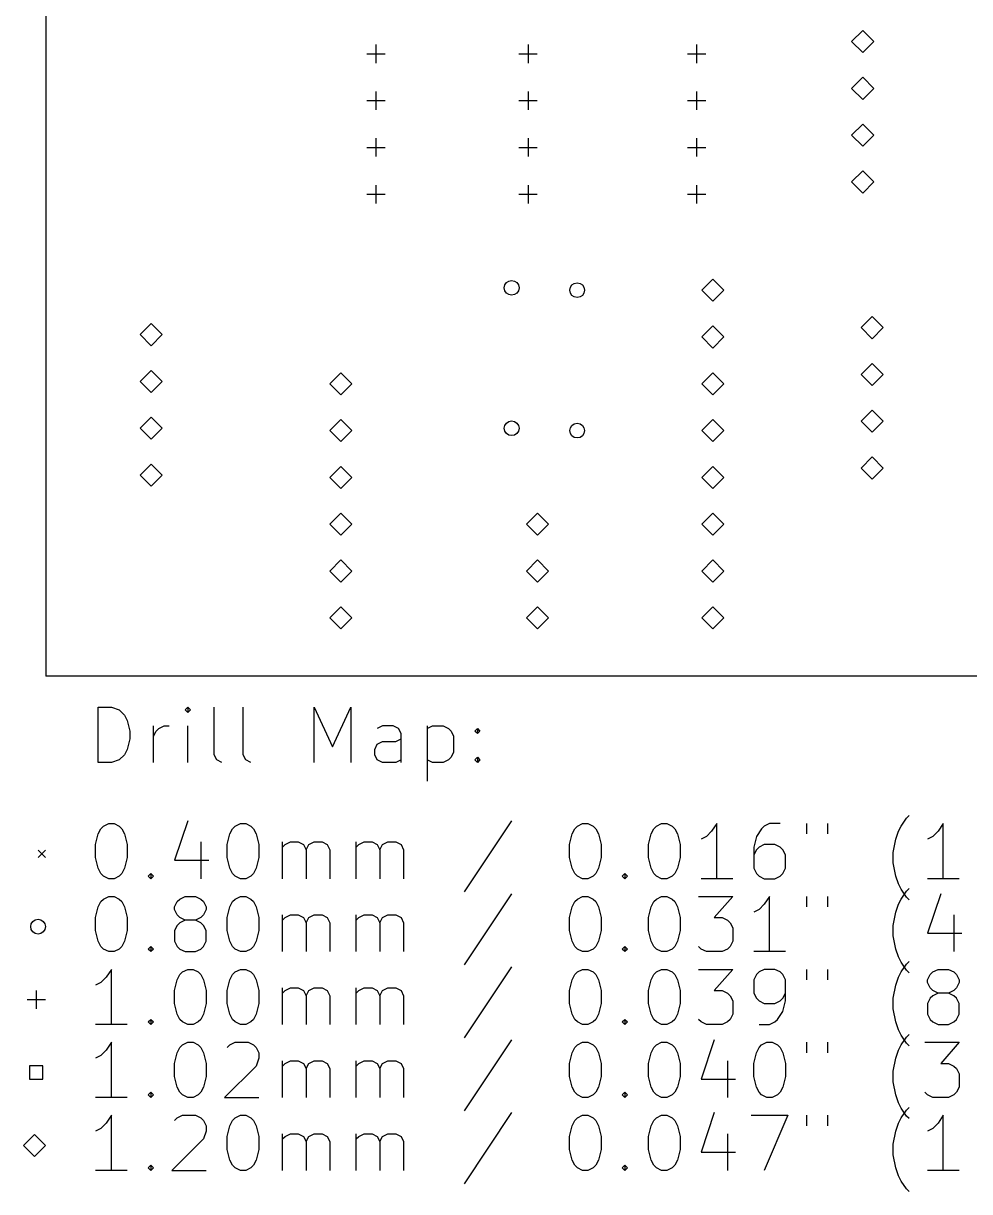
# Model space of a CAD drawing. Extents: x 129 to 229, y -164 to -37.
# Drawn here: x 128.7 to 180, y -164.4 to -101 of the extents above; entities that cross this region are included whole.
import ezdxf

# ---------------------------------------------------------------- set-up
doc = ezdxf.new("R2010")
doc.units = 0
doc.layers.add('BLACK', color=7, linetype='CONTINUOUS')

msp = doc.modelspace()

# ---------------------------------------------------------------- linework, layer by layer
at = {"layer": 'BLACK', "linetype": 'CONTINUOUS'}
for p, q in [((129.921, -36.957), (129.921, -136.398)), ((174.244, -101.349), (173.644, -101.949)), ((174.844, -101.949), (174.244, -101.349)), ((173.644, -101.949), (174.244, -102.549)), ((174.244, -102.549), (174.844, -101.949)), ((147.328, -102.616), (148.328, -102.616)), ((147.828, -102.116), (147.828, -103.116)), ((155.583, -102.616), (156.583, -102.616)), ((156.083, -102.116), (156.083, -103.116)), ((164.727, -102.616), (165.727, -102.616)), ((165.227, -102.116), (165.227, -103.116)), ((174.244, -103.889), (173.644, -104.489)), ((174.844, -104.489), (174.244, -103.889)), ((173.644, -104.489), (174.244, -105.089)), ((174.244, -105.089), (174.844, -104.489)), ((147.328, -105.156), (148.328, -105.156)), ((147.828, -104.656), (147.828, -105.656)), ((155.583, -105.156), (156.583, -105.156)), ((156.083, -104.656), (156.083, -105.656)), ((164.727, -105.156), (165.727, -105.156)), ((165.227, -104.656), (165.227, -105.656)), ((174.244, -106.429), (173.644, -107.029)), ((174.844, -107.029), (174.244, -106.429)), ((173.644, -107.029), (174.244, -107.629)), ((174.244, -107.629), (174.844, -107.029)), ((147.328, -107.696), (148.328, -107.696)), ((147.828, -107.196), (147.828, -108.196)), ((155.583, -107.696), (156.583, -107.696)), ((156.083, -107.196), (156.083, -108.196)), ((164.727, -107.696), (165.727, -107.696)), ((165.227, -107.196), (165.227, -108.196)), ((174.244, -108.969), (173.644, -109.569)), ((174.844, -109.569), (174.244, -108.969)), ((173.644, -109.569), (174.244, -110.169)), ((174.244, -110.169), (174.844, -109.569)), ((147.328, -110.236), (148.328, -110.236)), ((147.828, -109.736), (147.828, -110.736)), ((155.583, -110.236), (156.583, -110.236)), ((156.083, -109.736), (156.083, -110.736)), ((164.727, -110.236), (165.727, -110.236)), ((165.227, -109.736), (165.227, -110.736)), ((166.116, -114.843), (165.516, -115.443)), ((166.716, -115.443), (166.116, -114.843)), ((165.516, -115.443), (166.116, -116.043)), ((166.116, -116.043), (166.716, -115.443)), ((135.636, -117.256), (135.036, -117.856)), ((136.236, -117.856), (135.636, -117.256)), ((174.752, -116.875), (174.152, -117.475)), ((175.352, -117.475), (174.752, -116.875)), ((135.036, -117.856), (135.636, -118.456)), ((135.636, -118.456), (136.236, -117.856)), ((166.116, -117.383), (165.516, -117.983)), ((166.716, -117.983), (166.116, -117.383)), ((174.152, -117.475), (174.752, -118.075)), ((174.752, -118.075), (175.352, -117.475)), ((165.516, -117.983), (166.116, -118.583)), ((166.116, -118.583), (166.716, -117.983)), ((135.636, -119.796), (135.036, -120.396)), ((136.236, -120.396), (135.636, -119.796)), ((174.752, -119.415), (174.152, -120.015)), ((175.352, -120.015), (174.752, -119.415)), ((135.036, -120.396), (135.636, -120.996)), ((135.636, -120.996), (136.236, -120.396)), ((145.923, -119.923), (145.323, -120.523)), ((146.523, -120.523), (145.923, -119.923)), ((166.116, -119.923), (165.516, -120.523)), ((166.716, -120.523), (166.116, -119.923)), ((174.152, -120.015), (174.752, -120.615)), ((174.752, -120.615), (175.352, -120.015)), ((145.323, -120.523), (145.923, -121.123)), ((145.923, -121.123), (146.523, -120.523)), ((165.516, -120.523), (166.116, -121.123)), ((166.116, -121.123), (166.716, -120.523)), ((135.636, -122.336), (135.036, -122.936)), ((136.236, -122.936), (135.636, -122.336)), ((174.752, -121.955), (174.152, -122.555)), ((175.352, -122.555), (174.752, -121.955)), ((135.036, -122.936), (135.636, -123.536)), ((135.636, -123.536), (136.236, -122.936)), ((145.923, -122.463), (145.323, -123.063)), ((146.523, -123.063), (145.923, -122.463)), ((166.116, -122.463), (165.516, -123.063)), ((166.716, -123.063), (166.116, -122.463)), ((174.152, -122.555), (174.752, -123.155)), ((174.752, -123.155), (175.352, -122.555)), ((145.323, -123.063), (145.923, -123.663)), ((145.923, -123.663), (146.523, -123.063)), ((165.516, -123.063), (166.116, -123.663)), ((166.116, -123.663), (166.716, -123.063)), ((135.636, -124.876), (135.036, -125.476)), ((136.236, -125.476), (135.636, -124.876)), ((174.752, -124.495), (174.152, -125.095)), ((175.352, -125.095), (174.752, -124.495)), ((135.036, -125.476), (135.636, -126.076)), ((135.636, -126.076), (136.236, -125.476)), ((145.923, -125.003), (145.323, -125.603)), ((146.523, -125.603), (145.923, -125.003)), ((166.116, -125.003), (165.516, -125.603)), ((166.716, -125.603), (166.116, -125.003)), ((174.152, -125.095), (174.752, -125.695)), ((174.752, -125.695), (175.352, -125.095)), ((145.323, -125.603), (145.923, -126.203)), ((145.923, -126.203), (146.523, -125.603)), ((165.516, -125.603), (166.116, -126.203)), ((166.116, -126.203), (166.716, -125.603)), ((145.923, -127.543), (145.323, -128.143)), ((146.523, -128.143), (145.923, -127.543)), ((156.591, -127.543), (155.991, -128.143)), ((157.191, -128.143), (156.591, -127.543)), ((166.116, -127.543), (165.516, -128.143)), ((166.716, -128.143), (166.116, -127.543)), ((145.323, -128.143), (145.923, -128.743)), ((145.923, -128.743), (146.523, -128.143)), ((155.991, -128.143), (156.591, -128.743)), ((156.591, -128.743), (157.191, -128.143)), ((165.516, -128.143), (166.116, -128.743)), ((166.116, -128.743), (166.716, -128.143)), ((145.923, -130.083), (145.323, -130.683)), ((146.523, -130.683), (145.923, -130.083)), ((156.591, -130.083), (155.991, -130.683)), ((157.191, -130.683), (156.591, -130.083)), ((166.116, -130.083), (165.516, -130.683)), ((166.716, -130.683), (166.116, -130.083)), ((145.323, -130.683), (145.923, -131.283)), ((145.923, -131.283), (146.523, -130.683)), ((155.991, -130.683), (156.591, -131.283)), ((156.591, -131.283), (157.191, -130.683)), ((165.516, -130.683), (166.116, -131.283)), ((166.116, -131.283), (166.716, -130.683)), ((145.923, -132.623), (145.323, -133.223)), ((146.523, -133.223), (145.923, -132.623)), ((156.591, -132.623), (155.991, -133.223)), ((157.191, -133.223), (156.591, -132.623)), ((166.116, -132.623), (165.516, -133.223)), ((166.716, -133.223), (166.116, -132.623)), ((145.323, -133.223), (145.923, -133.823)), ((145.923, -133.823), (146.523, -133.223)), ((155.991, -133.223), (156.591, -133.823)), ((156.591, -133.823), (157.191, -133.223)), ((165.516, -133.223), (166.116, -133.823)), ((166.116, -133.823), (166.716, -133.223)), ((229.362, -136.398), (129.921, -136.398)), ((132.76, -141.08), (132.76, -138.08)), ((132.76, -138.08), (133.475, -138.08)), ((133.475, -138.08), (133.903, -138.223)), ((137.617, -138.08), (137.475, -138.223)), ((137.76, -138.223), (137.617, -138.08)), ((137.617, -138.08), (137.617, -138.366)), ((139.046, -140.652), (139.046, -138.08)), ((140.617, -140.652), (140.617, -138.08)), ((144.475, -141.08), (144.475, -138.08)), ((144.475, -138.08), (145.475, -140.223)), ((145.475, -140.223), (146.475, -138.08)), ((146.475, -138.08), (146.475, -141.08)), ((133.903, -138.223), (134.189, -138.509)), ((134.189, -138.509), (134.332, -138.794)), ((134.332, -138.794), (134.475, -139.366)), ((137.475, -138.223), (137.617, -138.366)), ((137.617, -138.366), (137.76, -138.223)), ((134.475, -139.366), (134.475, -139.794)), ((135.76, -141.08), (135.76, -139.08)), ((135.76, -139.652), (135.903, -139.366)), ((135.903, -139.366), (136.046, -139.223)), ((136.046, -139.223), (136.332, -139.08)), ((136.332, -139.08), (136.617, -139.08)), ((137.617, -141.08), (137.617, -139.08)), ((148.189, -139.08), (147.903, -139.223)), ((148.76, -139.08), (148.189, -139.08)), ((149.046, -139.223), (148.76, -139.08)), ((149.189, -139.509), (149.046, -139.223)), ((150.617, -139.08), (150.617, -142.08)), ((150.617, -139.223), (150.903, -139.08)), ((150.903, -139.08), (151.475, -139.08)), ((151.475, -139.08), (151.76, -139.223)), ((151.76, -139.223), (151.903, -139.366)), ((151.903, -139.366), (152.046, -139.652)), ((153.189, -139.366), (153.332, -139.223)), ((153.332, -139.509), (153.189, -139.366)), ((153.332, -139.223), (153.475, -139.366)), ((153.332, -139.223), (153.332, -139.509)), ((153.475, -139.366), (153.332, -139.509)), ((134.475, -139.794), (134.332, -140.366)), ((147.76, -140.366), (147.903, -140.08)), ((147.903, -140.08), (148.189, -139.937)), ((148.189, -139.937), (148.903, -139.937)), ((148.903, -139.937), (149.189, -139.794)), ((149.189, -141.08), (149.189, -139.509)), ((152.046, -139.652), (152.046, -140.509)), ((134.189, -140.652), (133.903, -140.937)), ((134.332, -140.366), (134.189, -140.652)), ((139.189, -140.937), (139.046, -140.652)), ((140.76, -140.937), (140.617, -140.652)), ((147.76, -140.652), (147.76, -140.366)), ((147.903, -140.937), (147.76, -140.652)), ((152.046, -140.509), (151.903, -140.794)), ((133.475, -141.08), (132.76, -141.08)), ((133.903, -140.937), (133.475, -141.08)), ((139.475, -141.08), (139.189, -140.937)), ((141.046, -141.08), (140.76, -140.937)), ((148.189, -141.08), (147.903, -140.937)), ((148.903, -141.08), (148.189, -141.08)), ((149.189, -140.937), (148.903, -141.08)), ((150.903, -141.08), (150.617, -140.937)), ((151.475, -141.08), (150.903, -141.08)), ((151.76, -140.937), (151.475, -141.08)), ((151.903, -140.794), (151.76, -140.937)), ((153.189, -140.937), (153.332, -140.794)), ((153.332, -141.08), (153.189, -140.937)), ((153.332, -140.794), (153.475, -140.937)), ((153.332, -140.794), (153.332, -141.08)), ((153.475, -140.937), (153.332, -141.08)), ((132.903, -144.666), (133.046, -144.523)), ((133.046, -144.523), (133.332, -144.38)), ((133.332, -144.38), (133.617, -144.38)), ((133.617, -144.38), (133.903, -144.523)), ((133.903, -144.523), (134.046, -144.666)), ((137.617, -144.237), (136.903, -146.38)), ((140.046, -144.666), (140.189, -144.523)), ((140.189, -144.523), (140.475, -144.38)), ((140.475, -144.38), (140.76, -144.38)), ((140.76, -144.38), (141.046, -144.523)), ((141.046, -144.523), (141.189, -144.666)), ((155.189, -144.237), (152.617, -148.094)), ((158.617, -144.666), (158.76, -144.523)), ((158.76, -144.523), (159.046, -144.38)), ((159.046, -144.38), (159.332, -144.38)), ((159.332, -144.38), (159.617, -144.523)), ((159.617, -144.523), (159.76, -144.666)), ((162.903, -144.666), (163.046, -144.523)), ((163.046, -144.523), (163.332, -144.38)), ((163.332, -144.38), (163.617, -144.38)), ((163.617, -144.38), (163.903, -144.523)), ((163.903, -144.523), (164.046, -144.666)), ((166.332, -144.38), (166.046, -144.809)), ((166.332, -147.38), (166.332, -144.38)), ((168.903, -144.523), (168.76, -144.666)), ((169.189, -144.38), (168.903, -144.523)), ((169.76, -144.38), (169.189, -144.38)), ((171.189, -144.38), (171.189, -144.952)), ((172.332, -144.38), (172.332, -144.952)), ((176.189, -144.809), (176.332, -144.523)), ((176.332, -144.523), (176.617, -144.094)), ((176.617, -144.094), (176.76, -143.952)), ((178.617, -144.38), (178.332, -144.809)), ((178.617, -147.38), (178.617, -144.38)), ((132.617, -145.523), (132.76, -144.952)), ((132.76, -144.952), (132.903, -144.666)), ((134.046, -144.666), (134.189, -144.952)), ((134.189, -144.952), (134.332, -145.523)), ((139.76, -145.523), (139.903, -144.952)), ((139.903, -144.952), (140.046, -144.666)), ((141.189, -144.666), (141.332, -144.952)), ((141.332, -144.952), (141.475, -145.523)), ((158.332, -145.523), (158.475, -144.952)), ((158.475, -144.952), (158.617, -144.666)), ((159.76, -144.666), (159.903, -144.952)), ((159.903, -144.952), (160.046, -145.523)), ((162.617, -145.523), (162.76, -144.952)), ((162.76, -144.952), (162.903, -144.666)), ((164.046, -144.666), (164.189, -144.952)), ((164.189, -144.952), (164.332, -145.523)), ((165.76, -145.094), (165.475, -145.237)), ((166.046, -144.809), (165.76, -145.094)), ((168.475, -145.094), (168.332, -145.666)), ((168.76, -144.666), (168.475, -145.094)), ((176.046, -145.237), (176.189, -144.809)), ((178.046, -145.094), (177.76, -145.237)), ((178.332, -144.809), (178.046, -145.094)), ((132.617, -146.237), (132.617, -145.523)), ((134.332, -145.523), (134.332, -146.237)), ((138.332, -145.38), (138.332, -147.38)), ((139.76, -146.237), (139.76, -145.523)), ((141.475, -145.523), (141.475, -146.237)), ((142.76, -147.38), (142.76, -145.38)), ((142.76, -145.666), (142.903, -145.523)), ((142.903, -145.523), (143.189, -145.38)), ((143.189, -145.38), (143.617, -145.38)), ((143.617, -145.38), (143.903, -145.523)), ((143.903, -145.523), (144.046, -145.809)), ((144.046, -145.809), (144.189, -145.523)), ((144.046, -145.809), (144.046, -147.38)), ((144.189, -145.523), (144.475, -145.38)), ((144.475, -145.38), (144.903, -145.38)), ((144.903, -145.38), (145.189, -145.523)), ((145.189, -145.523), (145.332, -145.809)), ((145.332, -145.809), (145.332, -147.38)), ((146.76, -147.38), (146.76, -145.38)), ((146.76, -145.666), (146.903, -145.523)), ((146.903, -145.523), (147.189, -145.38)), ((147.189, -145.38), (147.617, -145.38)), ((147.617, -145.38), (147.903, -145.523)), ((147.903, -145.523), (148.046, -145.809)), ((148.046, -145.809), (148.189, -145.523)), ((148.046, -145.809), (148.046, -147.38)), ((148.189, -145.523), (148.475, -145.38)), ((148.475, -145.38), (148.903, -145.38)), ((148.903, -145.38), (149.189, -145.523)), ((149.189, -145.523), (149.332, -145.809)), ((149.332, -145.809), (149.332, -147.38)), ((158.332, -146.237), (158.332, -145.523)), ((160.046, -145.523), (160.046, -146.237)), ((162.617, -146.237), (162.617, -145.523)), ((164.332, -145.523), (164.332, -146.237)), ((168.332, -145.666), (168.332, -146.809)), ((168.475, -145.809), (168.332, -146.094)), ((168.617, -145.666), (168.475, -145.809)), ((168.903, -145.523), (168.617, -145.666)), ((169.475, -145.523), (168.903, -145.523)), ((169.76, -145.666), (169.475, -145.523)), ((169.903, -145.809), (169.76, -145.666)), ((170.046, -146.094), (169.903, -145.809)), ((175.903, -145.952), (176.046, -145.237)), ((129.496, -145.823), (129.896, -146.223)), ((129.896, -145.823), (129.496, -146.223)), ((132.76, -146.809), (132.617, -146.237)), ((134.332, -146.237), (134.189, -146.809)), ((136.903, -146.38), (138.76, -146.38)), ((139.903, -146.809), (139.76, -146.237)), ((141.475, -146.237), (141.332, -146.809)), ((158.475, -146.809), (158.332, -146.237)), ((160.046, -146.237), (159.903, -146.809)), ((162.76, -146.809), (162.617, -146.237)), ((164.332, -146.237), (164.189, -146.809)), ((170.046, -146.809), (170.046, -146.094)), ((175.903, -146.523), (175.903, -145.952)), ((132.903, -147.094), (132.76, -146.809)), ((134.189, -146.809), (134.046, -147.094)), ((140.046, -147.094), (139.903, -146.809)), ((141.332, -146.809), (141.189, -147.094)), ((158.617, -147.094), (158.475, -146.809)), ((159.903, -146.809), (159.76, -147.094)), ((162.903, -147.094), (162.76, -146.809)), ((164.189, -146.809), (164.046, -147.094)), ((168.332, -146.809), (168.475, -147.094)), ((169.903, -147.094), (170.046, -146.809)), ((176.046, -147.237), (175.903, -146.523)), ((133.046, -147.237), (132.903, -147.094)), ((133.332, -147.38), (133.046, -147.237)), ((133.617, -147.38), (133.332, -147.38)), ((133.903, -147.237), (133.617, -147.38)), ((134.046, -147.094), (133.903, -147.237)), ((135.475, -147.237), (135.617, -147.094)), ((135.617, -147.38), (135.475, -147.237)), ((135.617, -147.094), (135.76, -147.237)), ((135.617, -147.094), (135.617, -147.38)), ((135.76, -147.237), (135.617, -147.38)), ((140.189, -147.237), (140.046, -147.094)), ((140.475, -147.38), (140.189, -147.237)), ((140.76, -147.38), (140.475, -147.38)), ((141.046, -147.237), (140.76, -147.38)), ((141.189, -147.094), (141.046, -147.237)), ((158.76, -147.237), (158.617, -147.094)), ((159.046, -147.38), (158.76, -147.237)), ((159.332, -147.38), (159.046, -147.38)), ((159.617, -147.237), (159.332, -147.38)), ((159.76, -147.094), (159.617, -147.237)), ((161.189, -147.237), (161.332, -147.094)), ((161.332, -147.38), (161.189, -147.237)), ((161.332, -147.094), (161.475, -147.237)), ((161.332, -147.094), (161.332, -147.38)), ((161.475, -147.237), (161.332, -147.38)), ((163.046, -147.237), (162.903, -147.094)), ((163.332, -147.38), (163.046, -147.237)), ((163.617, -147.38), (163.332, -147.38)), ((163.903, -147.237), (163.617, -147.38)), ((164.046, -147.094), (163.903, -147.237)), ((167.189, -147.38), (165.475, -147.38)), ((168.475, -147.094), (168.617, -147.237)), ((168.617, -147.237), (168.903, -147.38)), ((168.903, -147.38), (169.475, -147.38)), ((169.475, -147.38), (169.76, -147.237)), ((169.76, -147.237), (169.903, -147.094)), ((176.189, -147.666), (176.046, -147.237)), ((176.332, -147.952), (176.189, -147.666)), ((179.475, -147.38), (177.76, -147.38)), ((133.046, -148.483), (133.332, -148.34)), ((133.332, -148.34), (133.617, -148.34)), ((133.617, -148.34), (133.903, -148.483)), ((137.189, -148.483), (137.475, -148.34)), ((137.475, -148.34), (138.046, -148.34)), ((138.046, -148.34), (138.332, -148.483)), ((140.189, -148.483), (140.475, -148.34)), ((140.475, -148.34), (140.76, -148.34)), ((140.76, -148.34), (141.046, -148.483)), ((155.189, -148.197), (152.617, -152.054)), ((158.76, -148.483), (159.046, -148.34)), ((159.046, -148.34), (159.332, -148.34)), ((159.332, -148.34), (159.617, -148.483)), ((163.046, -148.483), (163.332, -148.34)), ((163.332, -148.34), (163.617, -148.34)), ((163.617, -148.34), (163.903, -148.483)), ((165.332, -148.34), (167.189, -148.34)), ((167.189, -148.34), (166.189, -149.483)), ((169.189, -148.34), (168.903, -148.769)), ((169.189, -151.34), (169.189, -148.34)), ((171.189, -148.34), (171.189, -148.912)), ((172.332, -148.34), (172.332, -148.912)), ((176.617, -148.38), (176.332, -147.952)), ((176.332, -148.483), (176.617, -148.054)), ((176.617, -148.054), (176.76, -147.912)), ((178.475, -148.197), (177.76, -150.34)), ((132.617, -149.483), (132.76, -148.912)), ((132.76, -148.912), (132.903, -148.626)), ((132.903, -148.626), (133.046, -148.483)), ((133.903, -148.483), (134.046, -148.626)), ((134.046, -148.626), (134.189, -148.912)), ((134.189, -148.912), (134.332, -149.483)), ((136.903, -148.912), (137.046, -148.626)), ((136.903, -149.054), (136.903, -148.912)), ((137.046, -148.626), (137.189, -148.483)), ((138.332, -148.483), (138.475, -148.626)), ((138.475, -148.626), (138.617, -148.912)), ((138.617, -148.912), (138.617, -149.054)), ((139.76, -149.483), (139.903, -148.912)), ((139.903, -148.912), (140.046, -148.626)), ((140.046, -148.626), (140.189, -148.483)), ((141.046, -148.483), (141.189, -148.626)), ((141.189, -148.626), (141.332, -148.912)), ((141.332, -148.912), (141.475, -149.483)), ((158.332, -149.483), (158.475, -148.912)), ((158.475, -148.912), (158.617, -148.626)), ((158.617, -148.626), (158.76, -148.483)), ((159.617, -148.483), (159.76, -148.626)), ((159.76, -148.626), (159.903, -148.912)), ((159.903, -148.912), (160.046, -149.483)), ((162.617, -149.483), (162.76, -148.912)), ((162.76, -148.912), (162.903, -148.626)), ((162.903, -148.626), (163.046, -148.483)), ((163.903, -148.483), (164.046, -148.626)), ((164.046, -148.626), (164.189, -148.912)), ((164.189, -148.912), (164.332, -149.483)), ((168.903, -148.769), (168.617, -149.054)), ((176.046, -149.197), (176.189, -148.769)), ((176.189, -148.769), (176.332, -148.483)), ((176.76, -148.523), (176.617, -148.38)), ((132.617, -150.197), (132.617, -149.483)), ((134.332, -149.483), (134.332, -150.197)), ((137.046, -149.34), (136.903, -149.054)), ((137.189, -149.483), (137.046, -149.34)), ((137.475, -149.626), (137.189, -149.483)), ((138.332, -149.483), (138.046, -149.626)), ((138.475, -149.34), (138.332, -149.483)), ((138.617, -149.054), (138.475, -149.34)), ((139.76, -150.197), (139.76, -149.483)), ((141.475, -149.483), (141.475, -150.197)), ((142.76, -151.34), (142.76, -149.34)), ((142.76, -149.626), (142.903, -149.483)), ((142.903, -149.483), (143.189, -149.34)), ((143.189, -149.34), (143.617, -149.34)), ((143.617, -149.34), (143.903, -149.483)), ((143.903, -149.483), (144.046, -149.769)), ((144.046, -149.769), (144.189, -149.483)), ((144.189, -149.483), (144.475, -149.34)), ((144.475, -149.34), (144.903, -149.34)), ((144.903, -149.34), (145.189, -149.483)), ((145.189, -149.483), (145.332, -149.769)), ((146.76, -151.34), (146.76, -149.34)), ((146.76, -149.626), (146.903, -149.483)), ((146.903, -149.483), (147.189, -149.34)), ((147.189, -149.34), (147.617, -149.34)), ((147.617, -149.34), (147.903, -149.483)), ((147.903, -149.483), (148.046, -149.769)), ((148.046, -149.769), (148.189, -149.483)), ((148.189, -149.483), (148.475, -149.34)), ((148.475, -149.34), (148.903, -149.34)), ((148.903, -149.34), (149.189, -149.483)), ((149.189, -149.483), (149.332, -149.769)), ((158.332, -150.197), (158.332, -149.483)), ((160.046, -149.483), (160.046, -150.197)), ((162.617, -150.197), (162.617, -149.483)), ((164.332, -149.483), (164.332, -150.197)), ((166.189, -149.483), (166.617, -149.483)), ((166.617, -149.483), (166.903, -149.626)), ((168.617, -149.054), (168.332, -149.197)), ((175.903, -149.912), (176.046, -149.197)), ((179.189, -149.34), (179.189, -151.34)), ((132.76, -150.769), (132.617, -150.197)), ((134.332, -150.197), (134.189, -150.769)), ((137.046, -149.912), (136.903, -150.197)), ((136.903, -150.197), (136.903, -150.769)), ((137.189, -149.769), (137.046, -149.912)), ((137.475, -149.626), (137.189, -149.769)), ((138.046, -149.626), (137.475, -149.626)), ((138.332, -149.769), (138.046, -149.626)), ((138.475, -149.912), (138.332, -149.769)), ((138.617, -150.197), (138.475, -149.912)), ((138.617, -150.769), (138.617, -150.197)), ((139.903, -150.769), (139.76, -150.197)), ((141.475, -150.197), (141.332, -150.769)), ((144.046, -149.769), (144.046, -151.34)), ((145.332, -149.769), (145.332, -151.34)), ((148.046, -149.769), (148.046, -151.34)), ((149.332, -149.769), (149.332, -151.34)), ((158.475, -150.769), (158.332, -150.197)), ((160.046, -150.197), (159.903, -150.769)), ((162.76, -150.769), (162.617, -150.197)), ((164.332, -150.197), (164.189, -150.769)), ((166.903, -149.626), (167.046, -149.769)), ((167.046, -149.769), (167.189, -150.054)), ((167.189, -150.054), (167.189, -150.769)), ((175.903, -150.483), (175.903, -149.912)), ((132.903, -151.054), (132.76, -150.769)), ((134.189, -150.769), (134.046, -151.054)), ((136.903, -150.769), (137.046, -151.054)), ((138.475, -151.054), (138.617, -150.769)), ((140.046, -151.054), (139.903, -150.769)), ((141.332, -150.769), (141.189, -151.054)), ((158.617, -151.054), (158.475, -150.769)), ((159.903, -150.769), (159.76, -151.054)), ((162.903, -151.054), (162.76, -150.769)), ((164.189, -150.769), (164.046, -151.054)), ((167.189, -150.769), (167.046, -151.054)), ((176.046, -151.197), (175.903, -150.483)), ((177.76, -150.34), (179.617, -150.34)), ((133.046, -151.197), (132.903, -151.054)), ((133.332, -151.34), (133.046, -151.197)), ((133.617, -151.34), (133.332, -151.34)), ((133.903, -151.197), (133.617, -151.34)), ((134.046, -151.054), (133.903, -151.197)), ((135.475, -151.197), (135.617, -151.054)), ((135.617, -151.34), (135.475, -151.197)), ((135.617, -151.054), (135.76, -151.197)), ((135.617, -151.054), (135.617, -151.34)), ((135.76, -151.197), (135.617, -151.34)), ((137.046, -151.054), (137.189, -151.197)), ((137.189, -151.197), (137.475, -151.34)), ((137.475, -151.34), (138.046, -151.34)), ((138.046, -151.34), (138.332, -151.197)), ((138.332, -151.197), (138.475, -151.054)), ((140.189, -151.197), (140.046, -151.054)), ((140.475, -151.34), (140.189, -151.197)), ((140.76, -151.34), (140.475, -151.34)), ((141.046, -151.197), (140.76, -151.34)), ((141.189, -151.054), (141.046, -151.197)), ((158.76, -151.197), (158.617, -151.054)), ((159.046, -151.34), (158.76, -151.197)), ((159.332, -151.34), (159.046, -151.34)), ((159.617, -151.197), (159.332, -151.34)), ((159.76, -151.054), (159.617, -151.197)), ((161.189, -151.197), (161.332, -151.054)), ((161.332, -151.34), (161.189, -151.197)), ((161.332, -151.054), (161.475, -151.197)), ((161.332, -151.054), (161.332, -151.34)), ((161.475, -151.197), (161.332, -151.34)), ((163.046, -151.197), (162.903, -151.054)), ((163.332, -151.34), (163.046, -151.197)), ((163.617, -151.34), (163.332, -151.34)), ((163.903, -151.197), (163.617, -151.34)), ((164.046, -151.054), (163.903, -151.197)), ((165.475, -151.197), (165.332, -151.054)), ((165.76, -151.34), (165.475, -151.197)), ((166.617, -151.34), (165.76, -151.34)), ((166.903, -151.197), (166.617, -151.34)), ((167.046, -151.054), (166.903, -151.197)), ((170.046, -151.34), (168.332, -151.34)), ((176.189, -151.626), (176.046, -151.197)), ((155.189, -152.157), (152.617, -156.014)), ((176.332, -151.912), (176.189, -151.626)), ((176.617, -152.34), (176.332, -151.912)), ((176.332, -152.443), (176.617, -152.014)), ((176.617, -152.014), (176.76, -151.872)), ((133.189, -152.729), (132.903, -153.014)), ((133.475, -152.3), (133.189, -152.729)), ((133.475, -155.3), (133.475, -152.3)), ((137.046, -152.872), (137.189, -152.586)), ((137.189, -152.586), (137.332, -152.443)), ((137.332, -152.443), (137.617, -152.3)), ((137.617, -152.3), (137.903, -152.3)), ((137.903, -152.3), (138.189, -152.443)), ((138.189, -152.443), (138.332, -152.586)), ((138.332, -152.586), (138.475, -152.872)), ((139.903, -152.872), (140.046, -152.586)), ((140.046, -152.586), (140.189, -152.443)), ((140.189, -152.443), (140.475, -152.3)), ((140.475, -152.3), (140.76, -152.3)), ((140.76, -152.3), (141.046, -152.443)), ((141.046, -152.443), (141.189, -152.586)), ((141.189, -152.586), (141.332, -152.872)), ((158.475, -152.872), (158.617, -152.586)), ((158.617, -152.586), (158.76, -152.443)), ((158.76, -152.443), (159.046, -152.3)), ((159.046, -152.3), (159.332, -152.3)), ((159.332, -152.3), (159.617, -152.443)), ((159.617, -152.443), (159.76, -152.586)), ((159.76, -152.586), (159.903, -152.872)), ((162.76, -152.872), (162.903, -152.586)), ((162.903, -152.586), (163.046, -152.443)), ((163.046, -152.443), (163.332, -152.3)), ((163.332, -152.3), (163.617, -152.3)), ((163.617, -152.3), (163.903, -152.443)), ((163.903, -152.443), (164.046, -152.586)), ((164.046, -152.586), (164.189, -152.872)), ((165.332, -152.3), (167.189, -152.3)), ((167.189, -152.3), (166.189, -153.443)), ((168.475, -152.586), (168.332, -152.872)), ((168.617, -152.443), (168.475, -152.586)), ((168.903, -152.3), (168.617, -152.443)), ((169.475, -152.3), (168.903, -152.3)), ((169.76, -152.443), (169.475, -152.3)), ((169.903, -152.586), (169.76, -152.443)), ((170.046, -152.872), (169.903, -152.586)), ((171.189, -152.3), (171.189, -152.872)), ((172.332, -152.3), (172.332, -152.872)), ((176.046, -153.157), (176.189, -152.729)), ((176.189, -152.729), (176.332, -152.443)), ((176.76, -152.483), (176.617, -152.34)), ((177.76, -152.872), (177.903, -152.586)), ((177.903, -152.586), (178.046, -152.443)), ((178.046, -152.443), (178.332, -152.3)), ((178.332, -152.3), (178.903, -152.3)), ((178.903, -152.3), (179.189, -152.443)), ((179.189, -152.443), (179.332, -152.586)), ((179.332, -152.586), (179.475, -152.872)), ((132.903, -153.014), (132.617, -153.157)), ((136.903, -153.443), (137.046, -152.872)), ((138.475, -152.872), (138.617, -153.443)), ((139.76, -153.443), (139.903, -152.872)), ((141.332, -152.872), (141.475, -153.443)), ((142.76, -155.3), (142.76, -153.3)), ((142.903, -153.443), (143.189, -153.3)), ((143.189, -153.3), (143.617, -153.3)), ((143.617, -153.3), (143.903, -153.443)), ((144.189, -153.443), (144.475, -153.3)), ((144.475, -153.3), (144.903, -153.3)), ((144.903, -153.3), (145.189, -153.443)), ((146.76, -155.3), (146.76, -153.3)), ((146.903, -153.443), (147.189, -153.3)), ((147.189, -153.3), (147.617, -153.3)), ((147.617, -153.3), (147.903, -153.443)), ((148.189, -153.443), (148.475, -153.3)), ((148.475, -153.3), (148.903, -153.3)), ((148.903, -153.3), (149.189, -153.443)), ((158.332, -153.443), (158.475, -152.872)), ((159.903, -152.872), (160.046, -153.443)), ((162.617, -153.443), (162.76, -152.872)), ((164.189, -152.872), (164.332, -153.443)), ((168.332, -152.872), (168.332, -153.586)), ((170.046, -154.014), (170.046, -152.872)), ((175.903, -153.872), (176.046, -153.157)), ((177.76, -153.014), (177.76, -152.872)), ((177.903, -153.3), (177.76, -153.014)), ((178.046, -153.443), (177.903, -153.3)), ((179.332, -153.3), (179.189, -153.443)), ((179.475, -153.014), (179.332, -153.3)), ((179.475, -152.872), (179.475, -153.014)), ((128.896, -153.943), (129.896, -153.943)), ((129.396, -153.443), (129.396, -154.443)), ((136.903, -154.157), (136.903, -153.443)), ((138.617, -153.443), (138.617, -154.157)), ((139.76, -154.157), (139.76, -153.443)), ((141.475, -153.443), (141.475, -154.157)), ((142.76, -153.586), (142.903, -153.443)), ((143.903, -153.443), (144.046, -153.729)), ((144.046, -153.729), (144.189, -153.443)), ((144.046, -153.729), (144.046, -155.3)), ((145.189, -153.443), (145.332, -153.729)), ((145.332, -153.729), (145.332, -155.3)), ((146.76, -153.586), (146.903, -153.443)), ((147.903, -153.443), (148.046, -153.729)), ((148.046, -153.729), (148.189, -153.443)), ((148.046, -153.729), (148.046, -155.3)), ((149.189, -153.443), (149.332, -153.729)), ((149.332, -153.729), (149.332, -155.3)), ((158.332, -154.157), (158.332, -153.443)), ((160.046, -153.443), (160.046, -154.157)), ((162.617, -154.157), (162.617, -153.443)), ((164.332, -153.443), (164.332, -154.157)), ((166.189, -153.443), (166.617, -153.443)), ((166.617, -153.443), (166.903, -153.586)), ((166.903, -153.586), (167.046, -153.729)), ((167.046, -153.729), (167.189, -154.014)), ((167.189, -154.014), (167.189, -154.729)), ((168.332, -153.586), (168.475, -153.872)), ((168.475, -153.872), (168.617, -154.014)), ((168.617, -154.014), (168.903, -154.157)), ((169.475, -154.157), (169.76, -154.014)), ((169.76, -154.014), (169.903, -153.872)), ((169.903, -153.872), (170.046, -153.586)), ((169.903, -154.586), (170.046, -154.014)), ((175.903, -154.443), (175.903, -153.872)), ((177.903, -153.872), (177.76, -154.157)), ((178.046, -153.729), (177.903, -153.872)), ((178.332, -153.586), (178.046, -153.443)), ((178.332, -153.586), (178.046, -153.729)), ((178.903, -153.586), (178.332, -153.586)), ((179.189, -153.443), (178.903, -153.586)), ((179.189, -153.729), (178.903, -153.586)), ((179.332, -153.872), (179.189, -153.729)), ((179.475, -154.157), (179.332, -153.872)), ((137.046, -154.729), (136.903, -154.157)), ((138.617, -154.157), (138.475, -154.729)), ((139.903, -154.729), (139.76, -154.157)), ((141.475, -154.157), (141.332, -154.729)), ((158.475, -154.729), (158.332, -154.157)), ((160.046, -154.157), (159.903, -154.729)), ((162.76, -154.729), (162.617, -154.157)), ((164.332, -154.157), (164.189, -154.729)), ((168.903, -154.157), (169.475, -154.157)), ((169.617, -155.014), (169.903, -154.586)), ((176.046, -155.157), (175.903, -154.443)), ((177.76, -154.157), (177.76, -154.729)), ((179.475, -154.729), (179.475, -154.157)), ((134.332, -155.3), (132.617, -155.3)), ((135.475, -155.157), (135.617, -155.014)), ((135.617, -155.3), (135.475, -155.157)), ((135.617, -155.014), (135.76, -155.157)), ((135.617, -155.014), (135.617, -155.3)), ((135.76, -155.157), (135.617, -155.3)), ((137.189, -155.014), (137.046, -154.729)), ((137.332, -155.157), (137.189, -155.014)), ((137.617, -155.3), (137.332, -155.157)), ((137.903, -155.3), (137.617, -155.3)), ((138.189, -155.157), (137.903, -155.3)), ((138.332, -155.014), (138.189, -155.157)), ((138.475, -154.729), (138.332, -155.014)), ((140.046, -155.014), (139.903, -154.729)), ((140.189, -155.157), (140.046, -155.014)), ((140.475, -155.3), (140.189, -155.157)), ((140.76, -155.3), (140.475, -155.3)), ((141.046, -155.157), (140.76, -155.3)), ((141.189, -155.014), (141.046, -155.157)), ((141.332, -154.729), (141.189, -155.014)), ((158.617, -155.014), (158.475, -154.729)), ((158.76, -155.157), (158.617, -155.014)), ((159.046, -155.3), (158.76, -155.157)), ((159.332, -155.3), (159.046, -155.3)), ((159.617, -155.157), (159.332, -155.3)), ((159.76, -155.014), (159.617, -155.157)), ((159.903, -154.729), (159.76, -155.014)), ((161.189, -155.157), (161.332, -155.014)), ((161.332, -155.3), (161.189, -155.157)), ((161.332, -155.014), (161.475, -155.157)), ((161.332, -155.014), (161.332, -155.3)), ((161.475, -155.157), (161.332, -155.3)), ((162.903, -155.014), (162.76, -154.729)), ((163.046, -155.157), (162.903, -155.014)), ((163.332, -155.3), (163.046, -155.157)), ((163.617, -155.3), (163.332, -155.3)), ((163.903, -155.157), (163.617, -155.3)), ((164.046, -155.014), (163.903, -155.157)), ((164.189, -154.729), (164.046, -155.014)), ((165.475, -155.157), (165.332, -155.014)), ((165.76, -155.3), (165.475, -155.157)), ((166.617, -155.3), (165.76, -155.3)), ((166.903, -155.157), (166.617, -155.3)), ((167.046, -155.014), (166.903, -155.157)), ((167.189, -154.729), (167.046, -155.014)), ((168.617, -155.3), (169.189, -155.3)), ((169.189, -155.3), (169.475, -155.157)), ((169.475, -155.157), (169.617, -155.014)), ((176.189, -155.586), (176.046, -155.157)), ((177.76, -154.729), (177.903, -155.014)), ((177.903, -155.014), (178.046, -155.157)), ((178.046, -155.157), (178.332, -155.3)), ((178.332, -155.3), (178.903, -155.3)), ((178.903, -155.3), (179.189, -155.157)), ((179.189, -155.157), (179.332, -155.014)), ((179.332, -155.014), (179.475, -154.729)), ((176.332, -155.872), (176.189, -155.586)), ((176.617, -156.3), (176.332, -155.872)), ((176.617, -155.974), (176.76, -155.832)), ((133.475, -156.26), (133.189, -156.689)), ((133.475, -159.26), (133.475, -156.26)), ((137.046, -156.832), (137.189, -156.546)), ((137.189, -156.546), (137.332, -156.403)), ((137.332, -156.403), (137.617, -156.26)), ((137.617, -156.26), (137.903, -156.26)), ((137.903, -156.26), (138.189, -156.403)), ((138.189, -156.403), (138.332, -156.546)), ((138.332, -156.546), (138.475, -156.832)), ((139.76, -156.546), (139.903, -156.403)), ((139.903, -156.403), (140.189, -156.26)), ((140.189, -156.26), (140.903, -156.26)), ((140.903, -156.26), (141.189, -156.403)), ((141.189, -156.403), (141.332, -156.546)), ((141.332, -156.546), (141.475, -156.832)), ((155.189, -156.117), (152.617, -159.974)), ((158.475, -156.832), (158.617, -156.546)), ((158.617, -156.546), (158.76, -156.403)), ((158.76, -156.403), (159.046, -156.26)), ((159.046, -156.26), (159.332, -156.26)), ((159.332, -156.26), (159.617, -156.403)), ((159.617, -156.403), (159.76, -156.546)), ((159.76, -156.546), (159.903, -156.832)), ((162.76, -156.832), (162.903, -156.546)), ((162.903, -156.546), (163.046, -156.403)), ((163.046, -156.403), (163.332, -156.26)), ((163.332, -156.26), (163.617, -156.26)), ((163.617, -156.26), (163.903, -156.403)), ((163.903, -156.403), (164.046, -156.546)), ((164.046, -156.546), (164.189, -156.832)), ((166.189, -156.117), (165.475, -158.26)), ((168.475, -156.832), (168.617, -156.546)), ((168.617, -156.546), (168.76, -156.403)), ((168.76, -156.403), (169.046, -156.26)), ((169.046, -156.26), (169.332, -156.26)), ((169.332, -156.26), (169.617, -156.403)), ((169.617, -156.403), (169.76, -156.546)), ((169.76, -156.546), (169.903, -156.832)), ((171.189, -156.26), (171.189, -156.832)), ((172.332, -156.26), (172.332, -156.832)), ((176.189, -156.689), (176.332, -156.403)), ((176.332, -156.403), (176.617, -155.974)), ((176.76, -156.443), (176.617, -156.3)), ((177.617, -156.26), (179.475, -156.26)), ((179.475, -156.26), (178.475, -157.403)), ((132.903, -156.974), (132.617, -157.117)), ((133.189, -156.689), (132.903, -156.974)), ((136.903, -157.403), (137.046, -156.832)), ((138.475, -156.832), (138.617, -157.403)), ((141.475, -157.117), (141.332, -157.546)), ((141.475, -156.832), (141.475, -157.117)), ((158.332, -157.403), (158.475, -156.832)), ((159.903, -156.832), (160.046, -157.403)), ((162.617, -157.403), (162.76, -156.832)), ((164.189, -156.832), (164.332, -157.403)), ((168.332, -157.403), (168.475, -156.832)), ((169.903, -156.832), (170.046, -157.403)), ((175.903, -157.832), (176.046, -157.117)), ((176.046, -157.117), (176.189, -156.689)), ((129.747, -157.544), (129.029, -157.544)), ((129.029, -157.544), (129.029, -158.262)), ((129.747, -158.262), (129.747, -157.544)), ((136.903, -158.117), (136.903, -157.403)), ((138.617, -157.403), (138.617, -158.117)), ((141.332, -157.546), (139.617, -159.26)), ((142.76, -159.26), (142.76, -157.26)), ((142.76, -157.546), (142.903, -157.403)), ((142.903, -157.403), (143.189, -157.26)), ((143.189, -157.26), (143.617, -157.26)), ((143.617, -157.26), (143.903, -157.403)), ((143.903, -157.403), (144.046, -157.689)), ((144.046, -157.689), (144.189, -157.403)), ((144.046, -157.689), (144.046, -159.26)), ((144.189, -157.403), (144.475, -157.26)), ((144.475, -157.26), (144.903, -157.26)), ((144.903, -157.26), (145.189, -157.403)), ((145.189, -157.403), (145.332, -157.689)), ((145.332, -157.689), (145.332, -159.26)), ((146.76, -159.26), (146.76, -157.26)), ((146.76, -157.546), (146.903, -157.403)), ((146.903, -157.403), (147.189, -157.26)), ((147.189, -157.26), (147.617, -157.26)), ((147.617, -157.26), (147.903, -157.403)), ((147.903, -157.403), (148.046, -157.689)), ((148.046, -157.689), (148.189, -157.403)), ((148.046, -157.689), (148.046, -159.26)), ((148.189, -157.403), (148.475, -157.26)), ((148.475, -157.26), (148.903, -157.26)), ((148.903, -157.26), (149.189, -157.403)), ((149.189, -157.403), (149.332, -157.689)), ((149.332, -157.689), (149.332, -159.26)), ((158.332, -158.117), (158.332, -157.403)), ((160.046, -157.403), (160.046, -158.117)), ((162.617, -158.117), (162.617, -157.403)), ((164.332, -157.403), (164.332, -158.117)), ((166.903, -157.26), (166.903, -159.26)), ((168.332, -158.117), (168.332, -157.403)), ((170.046, -157.403), (170.046, -158.117)), ((175.903, -158.403), (175.903, -157.832)), ((178.475, -157.403), (178.903, -157.403)), ((178.903, -157.403), (179.189, -157.546)), ((179.189, -157.546), (179.332, -157.689)), ((179.332, -157.689), (179.475, -157.974)), ((129.029, -158.262), (129.747, -158.262)), ((137.046, -158.689), (136.903, -158.117)), ((138.617, -158.117), (138.475, -158.689)), ((158.475, -158.689), (158.332, -158.117)), ((160.046, -158.117), (159.903, -158.689)), ((162.76, -158.689), (162.617, -158.117)), ((164.332, -158.117), (164.189, -158.689)), ((165.475, -158.26), (167.332, -158.26)), ((168.475, -158.689), (168.332, -158.117)), ((170.046, -158.117), (169.903, -158.689)), ((176.046, -159.117), (175.903, -158.403)), ((179.475, -157.974), (179.475, -158.689)), ((135.475, -159.117), (135.617, -158.974)), ((135.617, -159.26), (135.475, -159.117)), ((135.617, -158.974), (135.76, -159.117)), ((135.617, -158.974), (135.617, -159.26)), ((135.76, -159.117), (135.617, -159.26)), ((137.189, -158.974), (137.046, -158.689)), ((137.332, -159.117), (137.189, -158.974)), ((137.617, -159.26), (137.332, -159.117)), ((138.189, -159.117), (137.903, -159.26)), ((138.332, -158.974), (138.189, -159.117)), ((138.475, -158.689), (138.332, -158.974)), ((158.617, -158.974), (158.475, -158.689)), ((158.76, -159.117), (158.617, -158.974)), ((159.046, -159.26), (158.76, -159.117)), ((159.617, -159.117), (159.332, -159.26)), ((159.76, -158.974), (159.617, -159.117)), ((159.903, -158.689), (159.76, -158.974)), ((161.189, -159.117), (161.332, -158.974)), ((161.332, -159.26), (161.189, -159.117)), ((161.332, -158.974), (161.475, -159.117)), ((161.332, -158.974), (161.332, -159.26)), ((161.475, -159.117), (161.332, -159.26)), ((162.903, -158.974), (162.76, -158.689)), ((163.046, -159.117), (162.903, -158.974)), ((163.332, -159.26), (163.046, -159.117)), ((163.903, -159.117), (163.617, -159.26)), ((164.046, -158.974), (163.903, -159.117)), ((164.189, -158.689), (164.046, -158.974)), ((168.617, -158.974), (168.475, -158.689)), ((168.76, -159.117), (168.617, -158.974)), ((169.046, -159.26), (168.76, -159.117)), ((169.617, -159.117), (169.332, -159.26)), ((169.76, -158.974), (169.617, -159.117)), ((169.903, -158.689), (169.76, -158.974)), ((176.189, -159.546), (176.046, -159.117)), ((177.76, -159.117), (177.617, -158.974)), ((178.046, -159.26), (177.76, -159.117)), ((179.189, -159.117), (178.903, -159.26)), ((179.332, -158.974), (179.189, -159.117)), ((179.475, -158.689), (179.332, -158.974)), ((134.332, -159.26), (132.617, -159.26)), ((137.903, -159.26), (137.617, -159.26)), ((139.617, -159.26), (141.475, -159.26)), ((159.332, -159.26), (159.046, -159.26)), ((163.617, -159.26), (163.332, -159.26)), ((169.332, -159.26), (169.046, -159.26)), ((176.332, -159.832), (176.189, -159.546)), ((178.903, -159.26), (178.046, -159.26)), ((133.475, -160.22), (133.189, -160.649)), ((133.475, -163.22), (133.475, -160.22)), ((136.903, -160.506), (137.046, -160.363)), ((137.046, -160.363), (137.332, -160.22)), ((137.332, -160.22), (138.046, -160.22)), ((138.046, -160.22), (138.332, -160.363)), ((138.332, -160.363), (138.475, -160.506)), ((140.046, -160.506), (140.189, -160.363)), ((140.189, -160.363), (140.475, -160.22)), ((140.475, -160.22), (140.76, -160.22)), ((140.76, -160.22), (141.046, -160.363)), ((141.046, -160.363), (141.189, -160.506)), ((155.189, -160.077), (152.617, -163.934)), ((158.617, -160.506), (158.76, -160.363)), ((158.76, -160.363), (159.046, -160.22)), ((159.046, -160.22), (159.332, -160.22)), ((159.332, -160.22), (159.617, -160.363)), ((159.617, -160.363), (159.76, -160.506)), ((162.903, -160.506), (163.046, -160.363)), ((163.046, -160.363), (163.332, -160.22)), ((163.332, -160.22), (163.617, -160.22)), ((163.617, -160.22), (163.903, -160.363)), ((163.903, -160.363), (164.046, -160.506)), ((166.189, -160.077), (165.475, -162.22)), ((168.189, -160.22), (170.189, -160.22)), ((170.189, -160.22), (168.903, -163.22)), ((171.189, -160.22), (171.189, -160.792)), ((172.332, -160.22), (172.332, -160.792)), ((176.189, -160.649), (176.332, -160.363)), ((176.617, -160.26), (176.332, -159.832)), ((176.332, -160.363), (176.617, -159.934)), ((176.617, -159.934), (176.76, -159.792)), ((176.76, -160.403), (176.617, -160.26)), ((178.617, -160.22), (178.332, -160.649)), ((178.617, -163.22), (178.617, -160.22)), ((132.903, -160.934), (132.617, -161.077)), ((133.189, -160.649), (132.903, -160.934)), ((138.475, -160.506), (138.617, -160.792)), ((138.617, -160.792), (138.617, -161.077)), ((139.76, -161.363), (139.903, -160.792)), ((139.903, -160.792), (140.046, -160.506)), ((141.189, -160.506), (141.332, -160.792)), ((141.332, -160.792), (141.475, -161.363)), ((158.332, -161.363), (158.475, -160.792)), ((158.475, -160.792), (158.617, -160.506)), ((159.76, -160.506), (159.903, -160.792)), ((159.903, -160.792), (160.046, -161.363)), ((162.617, -161.363), (162.76, -160.792)), ((162.76, -160.792), (162.903, -160.506)), ((164.046, -160.506), (164.189, -160.792)), ((164.189, -160.792), (164.332, -161.363)), ((176.046, -161.077), (176.189, -160.649)), ((178.046, -160.934), (177.76, -161.077)), ((178.332, -160.649), (178.046, -160.934)), ((129.296, -161.263), (128.696, -161.863)), ((129.896, -161.863), (129.296, -161.263)), ((138.475, -161.506), (136.76, -163.22)), ((138.617, -161.077), (138.475, -161.506)), ((139.76, -162.077), (139.76, -161.363)), ((141.475, -161.363), (141.475, -162.077)), ((142.76, -163.22), (142.76, -161.22)), ((142.76, -161.506), (142.903, -161.363)), ((142.903, -161.363), (143.189, -161.22)), ((143.189, -161.22), (143.617, -161.22)), ((143.617, -161.22), (143.903, -161.363)), ((143.903, -161.363), (144.046, -161.649)), ((144.046, -161.649), (144.189, -161.363)), ((144.046, -161.649), (144.046, -163.22)), ((144.189, -161.363), (144.475, -161.22)), ((144.475, -161.22), (144.903, -161.22)), ((144.903, -161.22), (145.189, -161.363)), ((145.189, -161.363), (145.332, -161.649)), ((145.332, -161.649), (145.332, -163.22)), ((146.76, -163.22), (146.76, -161.22)), ((146.76, -161.506), (146.903, -161.363)), ((146.903, -161.363), (147.189, -161.22)), ((147.189, -161.22), (147.617, -161.22)), ((147.617, -161.22), (147.903, -161.363)), ((147.903, -161.363), (148.046, -161.649)), ((148.046, -161.649), (148.189, -161.363)), ((148.046, -161.649), (148.046, -163.22)), ((148.189, -161.363), (148.475, -161.22)), ((148.475, -161.22), (148.903, -161.22)), ((148.903, -161.22), (149.189, -161.363)), ((149.189, -161.363), (149.332, -161.649)), ((149.332, -161.649), (149.332, -163.22)), ((158.332, -162.077), (158.332, -161.363)), ((160.046, -161.363), (160.046, -162.077)), ((162.617, -162.077), (162.617, -161.363)), ((164.332, -161.363), (164.332, -162.077)), ((166.903, -161.22), (166.903, -163.22)), ((175.903, -161.792), (176.046, -161.077)), ((128.696, -161.863), (129.296, -162.463)), ((129.296, -162.463), (129.896, -161.863)), ((139.903, -162.649), (139.76, -162.077)), ((141.475, -162.077), (141.332, -162.649)), ((158.475, -162.649), (158.332, -162.077)), ((160.046, -162.077), (159.903, -162.649)), ((162.76, -162.649), (162.617, -162.077)), ((164.332, -162.077), (164.189, -162.649)), ((165.475, -162.22), (167.332, -162.22)), ((175.903, -162.363), (175.903, -161.792)), ((135.475, -163.077), (135.617, -162.934)), ((135.617, -162.934), (135.76, -163.077)), ((135.617, -162.934), (135.617, -163.22)), ((140.046, -162.934), (139.903, -162.649)), ((140.189, -163.077), (140.046, -162.934)), ((141.189, -162.934), (141.046, -163.077)), ((141.332, -162.649), (141.189, -162.934)), ((158.617, -162.934), (158.475, -162.649)), ((158.76, -163.077), (158.617, -162.934)), ((159.76, -162.934), (159.617, -163.077)), ((159.903, -162.649), (159.76, -162.934)), ((161.189, -163.077), (161.332, -162.934)), ((161.332, -162.934), (161.475, -163.077)), ((161.332, -162.934), (161.332, -163.22)), ((162.903, -162.934), (162.76, -162.649)), ((163.046, -163.077), (162.903, -162.934)), ((164.046, -162.934), (163.903, -163.077)), ((164.189, -162.649), (164.046, -162.934)), ((176.046, -163.077), (175.903, -162.363)), ((134.332, -163.22), (132.617, -163.22)), ((135.617, -163.22), (135.475, -163.077)), ((135.76, -163.077), (135.617, -163.22)), ((136.76, -163.22), (138.617, -163.22)), ((140.475, -163.22), (140.189, -163.077)), ((140.76, -163.22), (140.475, -163.22)), ((141.046, -163.077), (140.76, -163.22)), ((159.046, -163.22), (158.76, -163.077)), ((159.332, -163.22), (159.046, -163.22)), ((159.617, -163.077), (159.332, -163.22)), ((161.332, -163.22), (161.189, -163.077)), ((161.475, -163.077), (161.332, -163.22)), ((163.332, -163.22), (163.046, -163.077)), ((163.617, -163.22), (163.332, -163.22)), ((163.903, -163.077), (163.617, -163.22)), ((176.189, -163.506), (176.046, -163.077)), ((176.332, -163.792), (176.189, -163.506)), ((179.475, -163.22), (177.76, -163.22)), ((176.617, -164.22), (176.332, -163.792)), ((176.76, -164.363), (176.617, -164.22))]:
    msp.add_line(p, q, dxfattribs=at)
at = {"layer": 'BLACK'}
for centre in [(155.194, -115.316), (158.75, -115.443), (155.194, -122.936), (158.75, -123.063), (129.496, -149.983)]:
    msp.add_circle(centre, 0.4, dxfattribs=at)

doc.saveas('drawing.dxf')
